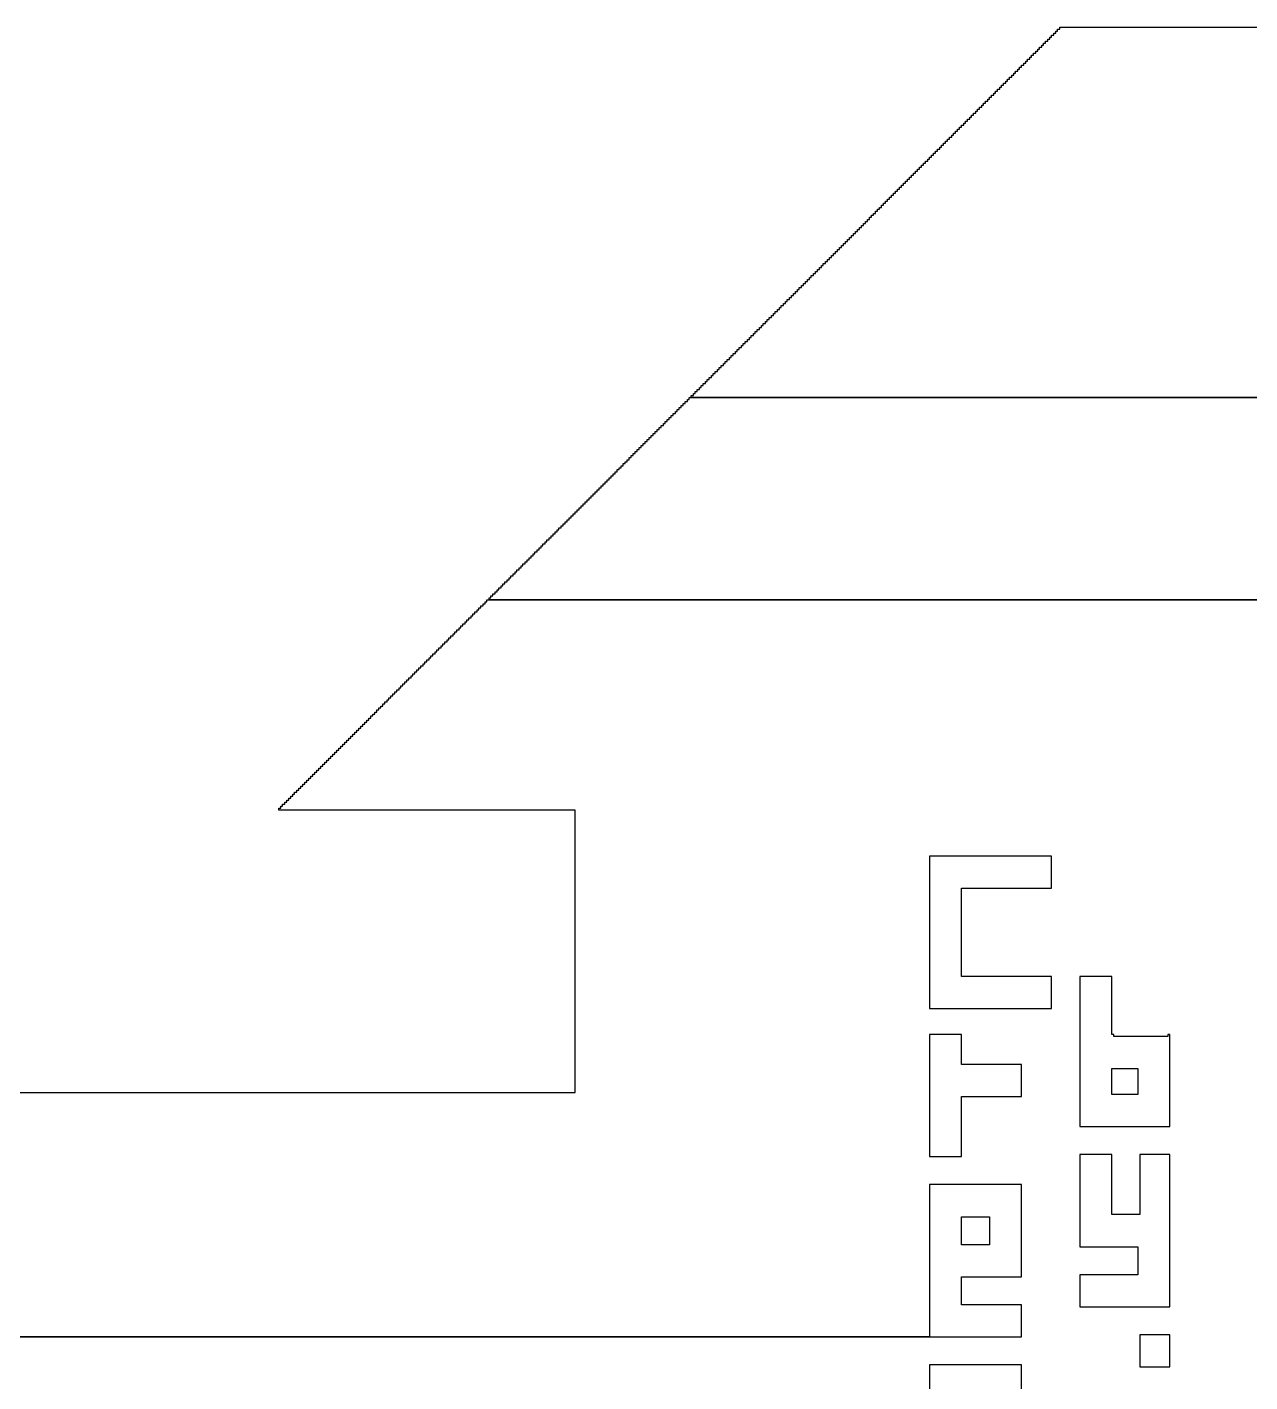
# Model space of a CAD drawing. Extents: x 134.1 to 218.7, y -126.2 to -72.1.
# Drawn here: x 168.89 to 181.81, y -86.47 to -72.15 of the extents above; entities that cross this region are included whole.
import ezdxf

# ---------------------------------------------------------------- set-up
doc = ezdxf.new("R2010")
doc.units = 0
doc.header["$MEASUREMENT"] = 0
doc.layers.add('BLACK', color=7, linetype='CONTINUOUS')

msp = doc.modelspace()

# ---------------------------------------------------------------- linework, layer by layer
at = {"layer": 'BLACK', "linetype": 'CONTINUOUS'}
for p, q in [((179.779, -72.1888), (179.779, -72.1677)), ((179.779, -72.1677), (179.802, -72.1677)), ((179.802, -72.1677), (179.802, -72.1467)), ((179.802, -72.1467), (193.982, -72.1467)), ((179.652, -72.3158), (179.652, -72.2947)), ((179.652, -72.2947), (179.675, -72.2947)), ((179.675, -72.2947), (179.675, -72.2737)), ((179.675, -72.2737), (179.695, -72.2737)), ((179.695, -72.2737), (179.695, -72.2523)), ((179.695, -72.2523), (179.715, -72.2523)), ((179.715, -72.2523), (179.715, -72.2313)), ((179.715, -72.2313), (179.738, -72.2313)), ((179.738, -72.2313), (179.738, -72.2102)), ((179.738, -72.2102), (179.758, -72.2102)), ((179.758, -72.2102), (179.758, -72.1888)), ((179.758, -72.1888), (179.779, -72.1888)), ((179.504, -72.4642), (179.504, -72.4428)), ((179.504, -72.4428), (179.525, -72.4428)), ((179.525, -72.4428), (179.525, -72.4218)), ((179.525, -72.4218), (179.548, -72.4218)), ((179.548, -72.4218), (179.548, -72.4007)), ((179.548, -72.4007), (179.568, -72.4007)), ((179.568, -72.4007), (179.568, -72.3793)), ((179.568, -72.3793), (179.588, -72.3793)), ((179.588, -72.3793), (179.588, -72.3582)), ((179.588, -72.3582), (179.611, -72.3582)), ((179.611, -72.3582), (179.611, -72.3372)), ((179.611, -72.3372), (179.631, -72.3372)), ((179.631, -72.3372), (179.631, -72.3158)), ((179.631, -72.3158), (179.652, -72.3158)), ((179.357, -72.6123), (179.357, -72.5912)), ((179.357, -72.5912), (179.377, -72.5912)), ((179.377, -72.5912), (179.377, -72.5698)), ((179.377, -72.5698), (179.398, -72.5698)), ((179.398, -72.5698), (179.398, -72.5487)), ((179.398, -72.5487), (179.421, -72.5487)), ((179.421, -72.5487), (179.421, -72.5277)), ((179.421, -72.5277), (179.441, -72.5277)), ((179.441, -72.5277), (179.441, -72.5063)), ((179.441, -72.5063), (179.461, -72.5063)), ((179.461, -72.5063), (179.461, -72.4852)), ((179.461, -72.4852), (179.484, -72.4852)), ((179.484, -72.4852), (179.484, -72.4642)), ((179.484, -72.4642), (179.504, -72.4642)), ((179.207, -72.7603), (179.207, -72.7392)), ((179.207, -72.7392), (179.23, -72.7392)), ((179.23, -72.7392), (179.23, -72.7182)), ((179.23, -72.7182), (179.25, -72.7182)), ((179.25, -72.7182), (179.25, -72.6968)), ((179.25, -72.6968), (179.271, -72.6968)), ((179.271, -72.6968), (179.271, -72.6757)), ((179.271, -72.6757), (179.294, -72.6757)), ((179.294, -72.6757), (179.294, -72.6547)), ((179.294, -72.6547), (179.314, -72.6547)), ((179.314, -72.6547), (179.314, -72.6333)), ((179.314, -72.6333), (179.334, -72.6333)), ((179.334, -72.6333), (179.334, -72.6123)), ((179.334, -72.6123), (179.357, -72.6123)), ((179.08, -72.8873), (179.08, -72.8662)), ((179.08, -72.8662), (179.103, -72.8662)), ((179.103, -72.8662), (179.103, -72.8452)), ((179.103, -72.8452), (179.123, -72.8452)), ((179.123, -72.8452), (179.123, -72.8238)), ((179.123, -72.8238), (179.144, -72.8238)), ((179.144, -72.8238), (179.144, -72.8028)), ((179.144, -72.8028), (179.167, -72.8028)), ((179.167, -72.8028), (179.167, -72.7817)), ((179.167, -72.7817), (179.187, -72.7817)), ((179.187, -72.7817), (179.187, -72.7603)), ((179.187, -72.7603), (179.207, -72.7603)), ((178.933, -73.0357), (178.933, -73.0143)), ((178.933, -73.0143), (178.953, -73.0143)), ((178.953, -73.0143), (178.953, -72.9933)), ((178.953, -72.9933), (178.976, -72.9933)), ((178.976, -72.9933), (178.976, -72.9722)), ((178.976, -72.9722), (178.996, -72.9722)), ((178.996, -72.9722), (178.996, -72.9508)), ((178.996, -72.9508), (179.017, -72.9508)), ((179.017, -72.9508), (179.017, -72.9297)), ((179.017, -72.9297), (179.04, -72.9297)), ((179.04, -72.9297), (179.04, -72.9087)), ((179.04, -72.9087), (179.06, -72.9087)), ((179.06, -72.9087), (179.06, -72.8873)), ((179.06, -72.8873), (179.08, -72.8873)), ((178.786, -73.1838), (178.786, -73.1627)), ((178.786, -73.1627), (178.806, -73.1627)), ((178.806, -73.1627), (178.806, -73.1413)), ((178.806, -73.1413), (178.826, -73.1413)), ((178.826, -73.1413), (178.826, -73.1202)), ((178.826, -73.1202), (178.849, -73.1202)), ((178.849, -73.1202), (178.849, -73.0992)), ((178.849, -73.0992), (178.869, -73.0992)), ((178.869, -73.0992), (178.869, -73.0778)), ((178.869, -73.0778), (178.89, -73.0778)), ((178.89, -73.0778), (178.89, -73.0567)), ((178.89, -73.0567), (178.913, -73.0567)), ((178.913, -73.0567), (178.913, -73.0357)), ((178.913, -73.0357), (178.933, -73.0357)), ((178.636, -73.3318), (178.636, -73.3107)), ((178.636, -73.3107), (178.659, -73.3107)), ((178.659, -73.3107), (178.659, -73.2897)), ((178.659, -73.2897), (178.679, -73.2897)), ((178.679, -73.2897), (178.679, -73.2683)), ((178.679, -73.2683), (178.699, -73.2683)), ((178.699, -73.2683), (178.699, -73.2472)), ((178.699, -73.2472), (178.722, -73.2472)), ((178.722, -73.2472), (178.722, -73.2262)), ((178.722, -73.2262), (178.742, -73.2262)), ((178.742, -73.2262), (178.742, -73.2048)), ((178.742, -73.2048), (178.763, -73.2048)), ((178.763, -73.2048), (178.763, -73.1838)), ((178.763, -73.1838), (178.786, -73.1838)), ((178.509, -73.4588), (178.509, -73.4377)), ((178.509, -73.4377), (178.532, -73.4377)), ((178.532, -73.4377), (178.532, -73.4167)), ((178.532, -73.4167), (178.552, -73.4167)), ((178.552, -73.4167), (178.552, -73.3953)), ((178.552, -73.3953), (178.572, -73.3953)), ((178.572, -73.3953), (178.572, -73.3743)), ((178.572, -73.3743), (178.595, -73.3743)), ((178.595, -73.3743), (178.595, -73.3532)), ((178.595, -73.3532), (178.615, -73.3532)), ((178.615, -73.3532), (178.615, -73.3318)), ((178.615, -73.3318), (178.636, -73.3318)), ((178.361, -73.6072), (178.361, -73.5858)), ((178.361, -73.5858), (178.382, -73.5858)), ((178.382, -73.5858), (178.382, -73.5648)), ((178.382, -73.5648), (178.405, -73.5648)), ((178.405, -73.5648), (178.405, -73.5437)), ((178.405, -73.5437), (178.425, -73.5437)), ((178.425, -73.5437), (178.425, -73.5223)), ((178.425, -73.5223), (178.445, -73.5223)), ((178.445, -73.5223), (178.445, -73.5012)), ((178.445, -73.5012), (178.468, -73.5012)), ((178.468, -73.5012), (178.468, -73.4802)), ((178.468, -73.4802), (178.488, -73.4802)), ((178.488, -73.4802), (178.488, -73.4588)), ((178.488, -73.4588), (178.509, -73.4588)), ((178.214, -73.7553), (178.214, -73.7342)), ((178.214, -73.7342), (178.234, -73.7342)), ((178.234, -73.7342), (178.234, -73.7128)), ((178.234, -73.7128), (178.255, -73.7128)), ((178.255, -73.7128), (178.255, -73.6917)), ((178.255, -73.6917), (178.278, -73.6917)), ((178.278, -73.6917), (178.278, -73.6707)), ((178.278, -73.6707), (178.298, -73.6707)), ((178.298, -73.6707), (178.298, -73.6493)), ((178.298, -73.6493), (178.318, -73.6493)), ((178.318, -73.6493), (178.318, -73.6282)), ((178.318, -73.6282), (178.341, -73.6282)), ((178.341, -73.6282), (178.341, -73.6072)), ((178.341, -73.6072), (178.361, -73.6072)), ((178.064, -73.9033), (178.064, -73.8822)), ((178.064, -73.8822), (178.087, -73.8822)), ((178.087, -73.8822), (178.087, -73.8612)), ((178.087, -73.8612), (178.107, -73.8612)), ((178.107, -73.8612), (178.107, -73.8398)), ((178.107, -73.8398), (178.128, -73.8398)), ((178.128, -73.8398), (178.128, -73.8187)), ((178.128, -73.8187), (178.151, -73.8187)), ((178.151, -73.8187), (178.151, -73.7977)), ((178.151, -73.7977), (178.171, -73.7977)), ((178.171, -73.7977), (178.171, -73.7763)), ((178.171, -73.7763), (178.191, -73.7763)), ((178.191, -73.7763), (178.191, -73.7553)), ((178.191, -73.7553), (178.214, -73.7553)), ((177.917, -74.0517), (177.917, -74.0303)), ((177.917, -74.0303), (177.937, -74.0303)), ((177.937, -74.0303), (177.937, -74.0092)), ((177.937, -74.0092), (177.96, -74.0092)), ((177.96, -74.0092), (177.96, -73.9882)), ((177.96, -73.9882), (177.98, -73.9882)), ((177.98, -73.9882), (177.98, -73.9668)), ((177.98, -73.9668), (178.001, -73.9668)), ((178.001, -73.9668), (178.001, -73.9457)), ((178.001, -73.9457), (178.024, -73.9457)), ((178.024, -73.9457), (178.024, -73.9247)), ((178.024, -73.9247), (178.044, -73.9247)), ((178.044, -73.9247), (178.044, -73.9033)), ((178.044, -73.9033), (178.064, -73.9033)), ((177.79, -74.1787), (177.79, -74.1573)), ((177.79, -74.1573), (177.81, -74.1573)), ((177.81, -74.1573), (177.81, -74.1362)), ((177.81, -74.1362), (177.833, -74.1362)), ((177.833, -74.1362), (177.833, -74.1152)), ((177.833, -74.1152), (177.853, -74.1152)), ((177.853, -74.1152), (177.853, -74.0938)), ((177.853, -74.0938), (177.874, -74.0938)), ((177.874, -74.0938), (177.874, -74.0727)), ((177.874, -74.0727), (177.897, -74.0727)), ((177.897, -74.0727), (177.897, -74.0517)), ((177.897, -74.0517), (177.917, -74.0517)), ((177.643, -74.3267), (177.643, -74.3057)), ((177.643, -74.3057), (177.663, -74.3057)), ((177.663, -74.3057), (177.663, -74.2843)), ((177.663, -74.2843), (177.683, -74.2843)), ((177.683, -74.2843), (177.683, -74.2632)), ((177.683, -74.2632), (177.706, -74.2632)), ((177.706, -74.2632), (177.706, -74.2422)), ((177.706, -74.2422), (177.726, -74.2422)), ((177.726, -74.2422), (177.726, -74.2208)), ((177.726, -74.2208), (177.747, -74.2208)), ((177.747, -74.2208), (177.747, -74.1997)), ((177.747, -74.1997), (177.77, -74.1997)), ((177.77, -74.1997), (177.77, -74.1787)), ((177.77, -74.1787), (177.79, -74.1787)), ((177.493, -74.4748), (177.493, -74.4537)), ((177.493, -74.4537), (177.516, -74.4537)), ((177.516, -74.4537), (177.516, -74.4327)), ((177.516, -74.4327), (177.536, -74.4327)), ((177.536, -74.4327), (177.536, -74.4113)), ((177.536, -74.4113), (177.556, -74.4113)), ((177.556, -74.4113), (177.556, -74.3902)), ((177.556, -74.3902), (177.579, -74.3902)), ((177.579, -74.3902), (177.579, -74.3692)), ((177.579, -74.3692), (177.599, -74.3692)), ((177.599, -74.3692), (177.599, -74.3478)), ((177.599, -74.3478), (177.62, -74.3478)), ((177.62, -74.3478), (177.62, -74.3267)), ((177.62, -74.3267), (177.643, -74.3267)), ((177.345, -74.6232), (177.345, -74.6018)), ((177.345, -74.6018), (177.366, -74.6018)), ((177.366, -74.6018), (177.366, -74.5807)), ((177.366, -74.5807), (177.389, -74.5807)), ((177.389, -74.5807), (177.389, -74.5597)), ((177.389, -74.5597), (177.409, -74.5597)), ((177.409, -74.5597), (177.409, -74.5383)), ((177.409, -74.5383), (177.429, -74.5383)), ((177.429, -74.5383), (177.429, -74.5172)), ((177.429, -74.5172), (177.452, -74.5172)), ((177.452, -74.5172), (177.452, -74.4962)), ((177.452, -74.4962), (177.472, -74.4962)), ((177.472, -74.4962), (177.472, -74.4748)), ((177.472, -74.4748), (177.493, -74.4748)), ((177.218, -74.7502), (177.218, -74.7288)), ((177.218, -74.7288), (177.239, -74.7288)), ((177.239, -74.7288), (177.239, -74.7077)), ((177.239, -74.7077), (177.262, -74.7077)), ((177.262, -74.7077), (177.262, -74.6867)), ((177.262, -74.6867), (177.282, -74.6867)), ((177.282, -74.6867), (177.282, -74.6653)), ((177.282, -74.6653), (177.302, -74.6653)), ((177.302, -74.6653), (177.302, -74.6442)), ((177.302, -74.6442), (177.325, -74.6442)), ((177.325, -74.6442), (177.325, -74.6232)), ((177.325, -74.6232), (177.345, -74.6232)), ((177.071, -74.8982), (177.071, -74.8772)), ((177.071, -74.8772), (177.091, -74.8772)), ((177.091, -74.8772), (177.091, -74.8558)), ((177.091, -74.8558), (177.112, -74.8558)), ((177.112, -74.8558), (177.112, -74.8347)), ((177.112, -74.8347), (177.135, -74.8347)), ((177.135, -74.8347), (177.135, -74.8137)), ((177.135, -74.8137), (177.155, -74.8137)), ((177.155, -74.8137), (177.155, -74.7923)), ((177.155, -74.7923), (177.175, -74.7923)), ((177.175, -74.7923), (177.175, -74.7712)), ((177.175, -74.7712), (177.198, -74.7712)), ((177.198, -74.7712), (177.198, -74.7502)), ((177.198, -74.7502), (177.218, -74.7502)), ((176.921, -75.0463), (176.921, -75.0252)), ((176.921, -75.0252), (176.944, -75.0252)), ((176.944, -75.0252), (176.944, -75.0042)), ((176.944, -75.0042), (176.964, -75.0042)), ((176.964, -75.0042), (176.964, -74.9828)), ((176.964, -74.9828), (176.985, -74.9828)), ((176.985, -74.9828), (176.985, -74.9617)), ((176.985, -74.9617), (177.008, -74.9617)), ((177.008, -74.9617), (177.008, -74.9407)), ((177.008, -74.9407), (177.028, -74.9407)), ((177.028, -74.9407), (177.028, -74.9193)), ((177.028, -74.9193), (177.048, -74.9193)), ((177.048, -74.9193), (177.048, -74.8982)), ((177.048, -74.8982), (177.071, -74.8982)), ((176.774, -75.1947), (176.774, -75.1733)), ((176.774, -75.1733), (176.794, -75.1733)), ((176.794, -75.1733), (176.794, -75.1522)), ((176.794, -75.1522), (176.817, -75.1522)), ((176.817, -75.1522), (176.817, -75.1312)), ((176.817, -75.1312), (176.837, -75.1312)), ((176.837, -75.1312), (176.837, -75.1098)), ((176.837, -75.1098), (176.858, -75.1098)), ((176.858, -75.1098), (176.858, -75.0887)), ((176.858, -75.0887), (176.881, -75.0887)), ((176.881, -75.0887), (176.881, -75.0677)), ((176.881, -75.0677), (176.901, -75.0677)), ((176.901, -75.0677), (176.901, -75.0463)), ((176.901, -75.0463), (176.921, -75.0463)), ((176.647, -75.3217), (176.647, -75.3003)), ((176.647, -75.3003), (176.667, -75.3003)), ((176.667, -75.3003), (176.667, -75.2792)), ((176.667, -75.2792), (176.69, -75.2792)), ((176.69, -75.2792), (176.69, -75.2582)), ((176.69, -75.2582), (176.71, -75.2582)), ((176.71, -75.2582), (176.71, -75.2368)), ((176.71, -75.2368), (176.731, -75.2368)), ((176.731, -75.2368), (176.731, -75.2157)), ((176.731, -75.2157), (176.754, -75.2157)), ((176.754, -75.2157), (176.754, -75.1947)), ((176.754, -75.1947), (176.774, -75.1947)), ((176.5, -75.4697), (176.5, -75.4487)), ((176.5, -75.4487), (176.52, -75.4487)), ((176.52, -75.4487), (176.52, -75.4273)), ((176.52, -75.4273), (176.54, -75.4273)), ((176.54, -75.4273), (176.54, -75.4062)), ((176.54, -75.4062), (176.563, -75.4062)), ((176.563, -75.4062), (176.563, -75.3852)), ((176.563, -75.3852), (176.583, -75.3852)), ((176.583, -75.3852), (176.583, -75.3638)), ((176.583, -75.3638), (176.604, -75.3638)), ((176.604, -75.3638), (176.604, -75.3427)), ((176.604, -75.3427), (176.627, -75.3427)), ((176.627, -75.3427), (176.627, -75.3217)), ((176.627, -75.3217), (176.647, -75.3217)), ((176.35, -75.6178), (176.35, -75.5968)), ((176.35, -75.5968), (176.373, -75.5968)), ((176.373, -75.5968), (176.373, -75.5757)), ((176.373, -75.5757), (176.393, -75.5757)), ((176.393, -75.5757), (176.393, -75.5543)), ((176.393, -75.5543), (176.413, -75.5543)), ((176.413, -75.5543), (176.413, -75.5332)), ((176.413, -75.5332), (176.436, -75.5332)), ((176.436, -75.5332), (176.436, -75.5122)), ((176.436, -75.5122), (176.456, -75.5122)), ((176.456, -75.5122), (176.456, -75.4908)), ((176.456, -75.4908), (176.477, -75.4908)), ((176.477, -75.4908), (176.477, -75.4697)), ((176.477, -75.4697), (176.5, -75.4697)), ((176.202, -75.7662), (176.202, -75.7448)), ((176.202, -75.7448), (176.223, -75.7448)), ((176.223, -75.7448), (176.223, -75.7237)), ((176.223, -75.7237), (176.246, -75.7237)), ((176.246, -75.7237), (176.246, -75.7027)), ((176.246, -75.7027), (176.266, -75.7027)), ((176.266, -75.7027), (176.266, -75.6813)), ((176.266, -75.6813), (176.286, -75.6813)), ((176.286, -75.6813), (176.286, -75.6602)), ((176.286, -75.6602), (176.309, -75.6602)), ((176.309, -75.6602), (176.309, -75.6392)), ((176.309, -75.6392), (176.329, -75.6392)), ((176.329, -75.6392), (176.329, -75.6178)), ((176.329, -75.6178), (176.35, -75.6178)), ((176.075, -75.8932), (176.075, -75.8718)), ((176.075, -75.8718), (176.096, -75.8718)), ((176.096, -75.8718), (176.096, -75.8507)), ((176.096, -75.8507), (176.119, -75.8507)), ((176.119, -75.8507), (176.119, -75.8297)), ((176.119, -75.8297), (176.139, -75.8297)), ((176.139, -75.8297), (176.139, -75.8083)), ((176.139, -75.8083), (176.159, -75.8083)), ((176.159, -75.8083), (176.159, -75.7873)), ((176.159, -75.7873), (176.182, -75.7873)), ((176.182, -75.7873), (176.182, -75.7662)), ((176.182, -75.7662), (176.202, -75.7662)), ((175.928, -76.0412), (175.928, -76.0202)), ((175.928, -76.0202), (175.948, -76.0202)), ((175.948, -76.0202), (175.948, -75.9988)), ((175.948, -75.9988), (175.969, -75.9988)), ((175.969, -75.9988), (175.969, -75.9778)), ((175.969, -75.9778), (175.992, -75.9778)), ((175.992, -75.9778), (175.992, -75.9567)), ((175.992, -75.9567), (176.012, -75.9567)), ((176.012, -75.9567), (176.012, -75.9353)), ((176.012, -75.9353), (176.032, -75.9353)), ((176.032, -75.9353), (176.032, -75.9142)), ((176.032, -75.9142), (176.055, -75.9142)), ((176.055, -75.9142), (176.055, -75.8932)), ((176.055, -75.8932), (176.075, -75.8932)), ((175.778, -76.1893), (175.778, -76.1683)), ((175.778, -76.1683), (175.801, -76.1683)), ((175.801, -76.1683), (175.801, -76.1472)), ((175.801, -76.1472), (175.821, -76.1472)), ((175.821, -76.1472), (175.821, -76.1258)), ((175.821, -76.1258), (175.842, -76.1258)), ((175.842, -76.1258), (175.842, -76.1047)), ((175.842, -76.1047), (175.865, -76.1047)), ((175.865, -76.1047), (175.865, -76.0837)), ((175.865, -76.0837), (175.885, -76.0837)), ((175.885, -76.0837), (175.885, -76.0623)), ((175.885, -76.0623), (187.632, -76.0623)), ((175.905, -76.0623), (175.905, -76.0412)), ((175.905, -76.0412), (175.928, -76.0412)), ((187.612, -76.0623), (175.905, -76.0623)), ((175.631, -76.3377), (175.631, -76.3163)), ((175.631, -76.3163), (175.651, -76.3163)), ((175.651, -76.3163), (175.651, -76.2952)), ((175.651, -76.2952), (175.674, -76.2952)), ((175.674, -76.2952), (175.674, -76.2742)), ((175.674, -76.2742), (175.694, -76.2742)), ((175.694, -76.2742), (175.694, -76.2528)), ((175.694, -76.2528), (175.715, -76.2528)), ((175.715, -76.2528), (175.715, -76.2317)), ((175.715, -76.2317), (175.738, -76.2317)), ((175.738, -76.2317), (175.738, -76.2107)), ((175.738, -76.2107), (175.758, -76.2107)), ((175.758, -76.2107), (175.758, -76.1893)), ((175.758, -76.1893), (175.778, -76.1893)), ((175.484, -76.4857), (175.484, -76.4647)), ((175.484, -76.4647), (175.504, -76.4647)), ((175.504, -76.4647), (175.504, -76.4433)), ((175.504, -76.4433), (175.524, -76.4433)), ((175.524, -76.4433), (175.524, -76.4222)), ((175.524, -76.4222), (175.547, -76.4222)), ((175.547, -76.4222), (175.547, -76.4012)), ((175.547, -76.4012), (175.567, -76.4012)), ((175.567, -76.4012), (175.567, -76.3798)), ((175.567, -76.3798), (175.588, -76.3798)), ((175.588, -76.3798), (175.588, -76.3588)), ((175.588, -76.3588), (175.611, -76.3588)), ((175.611, -76.3588), (175.611, -76.3377)), ((175.611, -76.3377), (175.631, -76.3377)), ((175.357, -76.6127), (175.357, -76.5917)), ((175.357, -76.5917), (175.377, -76.5917)), ((175.377, -76.5917), (175.377, -76.5703)), ((175.377, -76.5703), (175.397, -76.5703)), ((175.397, -76.5703), (175.397, -76.5493)), ((175.397, -76.5493), (175.42, -76.5493)), ((175.42, -76.5493), (175.42, -76.5282)), ((175.42, -76.5282), (175.44, -76.5282)), ((175.44, -76.5282), (175.44, -76.5068)), ((175.44, -76.5068), (175.461, -76.5068)), ((175.461, -76.5068), (175.461, -76.4857)), ((175.461, -76.4857), (175.484, -76.4857)), ((175.207, -76.7608), (175.207, -76.7398)), ((175.207, -76.7398), (175.23, -76.7398)), ((175.23, -76.7398), (175.23, -76.7187)), ((175.23, -76.7187), (175.25, -76.7187)), ((175.25, -76.7187), (175.25, -76.6973)), ((175.25, -76.6973), (175.27, -76.6973)), ((175.27, -76.6973), (175.27, -76.6762)), ((175.27, -76.6762), (175.293, -76.6762)), ((175.293, -76.6762), (175.293, -76.6552)), ((175.293, -76.6552), (175.313, -76.6552)), ((175.313, -76.6552), (175.313, -76.6338)), ((175.313, -76.6338), (175.334, -76.6338)), ((175.334, -76.6338), (175.334, -76.6127)), ((175.334, -76.6127), (175.357, -76.6127)), ((175.059, -76.9092), (175.059, -76.8878)), ((175.059, -76.8878), (175.08, -76.8878)), ((175.08, -76.8878), (175.08, -76.8667)), ((175.08, -76.8667), (175.103, -76.8667)), ((175.103, -76.8667), (175.103, -76.8457)), ((175.103, -76.8457), (175.123, -76.8457)), ((175.123, -76.8457), (175.123, -76.8243)), ((175.123, -76.8243), (175.143, -76.8243)), ((175.143, -76.8243), (175.143, -76.8032)), ((175.143, -76.8032), (175.166, -76.8032)), ((175.166, -76.8032), (175.166, -76.7822)), ((175.166, -76.7822), (175.186, -76.7822)), ((175.186, -76.7822), (175.186, -76.7608)), ((175.186, -76.7608), (175.207, -76.7608)), ((174.912, -77.0572), (174.912, -77.0362)), ((174.912, -77.0362), (174.932, -77.0362)), ((174.932, -77.0362), (174.932, -77.0148)), ((174.932, -77.0148), (174.953, -77.0148)), ((174.953, -77.0148), (174.953, -76.9937)), ((174.953, -76.9937), (174.976, -76.9937)), ((174.976, -76.9937), (174.976, -76.9727)), ((174.976, -76.9727), (174.996, -76.9727)), ((174.996, -76.9727), (174.996, -76.9513)), ((174.996, -76.9513), (175.016, -76.9513)), ((175.016, -76.9513), (175.016, -76.9303)), ((175.016, -76.9303), (175.039, -76.9303)), ((175.039, -76.9303), (175.039, -76.9092)), ((175.039, -76.9092), (175.059, -76.9092)), ((174.785, -77.1842), (174.785, -77.1632)), ((174.785, -77.1632), (174.805, -77.1632)), ((174.805, -77.1632), (174.805, -77.1418)), ((174.805, -77.1418), (174.826, -77.1418)), ((174.826, -77.1418), (174.826, -77.1208)), ((174.826, -77.1208), (174.849, -77.1208)), ((174.849, -77.1208), (174.849, -77.0997)), ((174.849, -77.0997), (174.869, -77.0997)), ((174.869, -77.0997), (174.869, -77.0783)), ((174.869, -77.0783), (174.889, -77.0783)), ((174.889, -77.0783), (174.889, -77.0572)), ((174.889, -77.0572), (174.912, -77.0572)), ((174.635, -77.3323), (174.635, -77.3113)), ((174.635, -77.3113), (174.658, -77.3113)), ((174.658, -77.3113), (174.658, -77.2902)), ((174.658, -77.2902), (174.678, -77.2902)), ((174.678, -77.2902), (174.678, -77.2688)), ((174.678, -77.2688), (174.699, -77.2688)), ((174.699, -77.2688), (174.699, -77.2477)), ((174.699, -77.2477), (174.722, -77.2477)), ((174.722, -77.2477), (174.722, -77.2267)), ((174.722, -77.2267), (174.742, -77.2267)), ((174.742, -77.2267), (174.742, -77.2053)), ((174.742, -77.2053), (174.762, -77.2053)), ((174.762, -77.2053), (174.762, -77.1842)), ((174.762, -77.1842), (174.785, -77.1842)), ((174.488, -77.4807), (174.488, -77.4593)), ((174.488, -77.4593), (174.508, -77.4593)), ((174.508, -77.4593), (174.508, -77.4382)), ((174.508, -77.4382), (174.531, -77.4382)), ((174.531, -77.4382), (174.531, -77.4172)), ((174.531, -77.4172), (174.551, -77.4172)), ((174.551, -77.4172), (174.551, -77.3958)), ((174.551, -77.3958), (174.572, -77.3958)), ((174.572, -77.3958), (174.572, -77.3747)), ((174.572, -77.3747), (174.595, -77.3747)), ((174.595, -77.3747), (174.595, -77.3537)), ((174.595, -77.3537), (174.615, -77.3537)), ((174.615, -77.3537), (174.615, -77.3323)), ((174.615, -77.3323), (174.635, -77.3323)), ((174.338, -77.6287), (174.338, -77.6077)), ((174.338, -77.6077), (174.361, -77.6077)), ((174.361, -77.6077), (174.361, -77.5863)), ((174.361, -77.5863), (174.381, -77.5863)), ((174.381, -77.5863), (174.381, -77.5652)), ((174.381, -77.5652), (174.404, -77.5652)), ((174.404, -77.5652), (174.404, -77.5442)), ((174.404, -77.5442), (174.424, -77.5442)), ((174.424, -77.5442), (174.424, -77.5228)), ((174.424, -77.5228), (174.445, -77.5228)), ((174.445, -77.5228), (174.445, -77.5018)), ((174.445, -77.5018), (174.468, -77.5018)), ((174.468, -77.5018), (174.468, -77.4807)), ((174.468, -77.4807), (174.488, -77.4807)), ((174.214, -77.7557), (174.214, -77.7347)), ((174.214, -77.7347), (174.234, -77.7347)), ((174.234, -77.7347), (174.234, -77.7133)), ((174.234, -77.7133), (174.254, -77.7133)), ((174.254, -77.7133), (174.254, -77.6923)), ((174.254, -77.6923), (174.277, -77.6923)), ((174.277, -77.6923), (174.277, -77.6712)), ((174.277, -77.6712), (174.297, -77.6712)), ((174.297, -77.6712), (174.297, -77.6498)), ((174.297, -77.6498), (174.318, -77.6498)), ((174.318, -77.6498), (174.318, -77.6287)), ((174.318, -77.6287), (174.338, -77.6287)), ((174.064, -77.9038), (174.064, -77.8828)), ((174.064, -77.8828), (174.087, -77.8828)), ((174.087, -77.8828), (174.087, -77.8617)), ((174.087, -77.8617), (174.107, -77.8617)), ((174.107, -77.8617), (174.107, -77.8403)), ((174.107, -77.8403), (174.127, -77.8403)), ((174.127, -77.8403), (174.127, -77.8192)), ((174.127, -77.8192), (174.15, -77.8192)), ((174.15, -77.8192), (174.15, -77.7982)), ((174.15, -77.7982), (174.17, -77.7982)), ((174.17, -77.7982), (174.17, -77.7768)), ((174.17, -77.7768), (174.191, -77.7768)), ((174.191, -77.7768), (174.191, -77.7557)), ((174.191, -77.7557), (174.214, -77.7557)), ((173.916, -78.0522), (173.916, -78.0308)), ((173.916, -78.0308), (173.937, -78.0308)), ((173.937, -78.0308), (173.937, -78.0097)), ((173.937, -78.0097), (173.96, -78.0097)), ((173.96, -78.0097), (173.96, -77.9887)), ((173.96, -77.9887), (173.98, -77.9887)), ((173.98, -77.9887), (173.98, -77.9673)), ((173.98, -77.9673), (174, -77.9673)), ((174, -77.9673), (174, -77.9462)), ((174, -77.9462), (174.023, -77.9462)), ((174.023, -77.9462), (174.023, -77.9252)), ((174.023, -77.9252), (174.043, -77.9252)), ((174.043, -77.9252), (174.043, -77.9038)), ((174.043, -77.9038), (174.064, -77.9038)), ((173.769, -78.2002), (173.769, -78.1792)), ((173.769, -78.1792), (173.789, -78.1792)), ((173.789, -78.1792), (173.789, -78.1578)), ((173.789, -78.1578), (173.81, -78.1578)), ((173.81, -78.1578), (173.81, -78.1367)), ((173.81, -78.1367), (173.833, -78.1367)), ((173.833, -78.1367), (173.833, -78.1157)), ((173.833, -78.1157), (173.853, -78.1157)), ((173.853, -78.1157), (173.853, -78.0943)), ((173.853, -78.0943), (173.873, -78.0943)), ((173.873, -78.0943), (173.873, -78.0733)), ((173.873, -78.0733), (173.896, -78.0733)), ((173.896, -78.0733), (173.896, -78.0522)), ((173.896, -78.0522), (173.916, -78.0522)), ((173.642, -78.3272), (173.642, -78.3062)), ((173.642, -78.3062), (173.662, -78.3062)), ((173.662, -78.3062), (173.662, -78.2848)), ((173.662, -78.2848), (173.683, -78.2848)), ((173.683, -78.2848), (173.683, -78.2638)), ((173.683, -78.2638), (173.706, -78.2638)), ((173.706, -78.2638), (173.706, -78.2427)), ((173.706, -78.2427), (173.726, -78.2427)), ((173.726, -78.2427), (173.726, -78.2213)), ((173.726, -78.2213), (173.746, -78.2213)), ((173.746, -78.2213), (173.746, -78.2002)), ((173.746, -78.2002), (187.104, -78.2002)), ((187.081, -78.2002), (173.769, -78.2002)), ((173.492, -78.4753), (173.492, -78.4543)), ((173.492, -78.4543), (173.515, -78.4543)), ((173.515, -78.4543), (173.515, -78.4332)), ((173.515, -78.4332), (173.535, -78.4332)), ((173.535, -78.4332), (173.535, -78.4118)), ((173.535, -78.4118), (173.556, -78.4118)), ((173.556, -78.4118), (173.556, -78.3907)), ((173.556, -78.3907), (173.579, -78.3907)), ((173.579, -78.3907), (173.579, -78.3697)), ((173.579, -78.3697), (173.599, -78.3697)), ((173.599, -78.3697), (173.599, -78.3483)), ((173.599, -78.3483), (173.619, -78.3483)), ((173.619, -78.3483), (173.619, -78.3272)), ((173.619, -78.3272), (173.642, -78.3272)), ((173.345, -78.6237), (173.345, -78.6023)), ((173.345, -78.6023), (173.365, -78.6023)), ((173.365, -78.6023), (173.365, -78.5812)), ((173.365, -78.5812), (173.388, -78.5812)), ((173.388, -78.5812), (173.388, -78.5602)), ((173.388, -78.5602), (173.408, -78.5602)), ((173.408, -78.5602), (173.408, -78.5388)), ((173.408, -78.5388), (173.429, -78.5388)), ((173.429, -78.5388), (173.429, -78.5177)), ((173.429, -78.5177), (173.452, -78.5177)), ((173.452, -78.5177), (173.452, -78.4967)), ((173.452, -78.4967), (173.472, -78.4967)), ((173.472, -78.4967), (173.472, -78.4753)), ((173.472, -78.4753), (173.492, -78.4753)), ((173.198, -78.7717), (173.198, -78.7507)), ((173.198, -78.7507), (173.218, -78.7507)), ((173.218, -78.7507), (173.218, -78.7293)), ((173.218, -78.7293), (173.238, -78.7293)), ((173.238, -78.7293), (173.238, -78.7082)), ((173.238, -78.7082), (173.261, -78.7082)), ((173.261, -78.7082), (173.261, -78.6872)), ((173.261, -78.6872), (173.281, -78.6872)), ((173.281, -78.6872), (173.281, -78.6658)), ((173.281, -78.6658), (173.302, -78.6658)), ((173.302, -78.6658), (173.302, -78.6448)), ((173.302, -78.6448), (173.325, -78.6448)), ((173.325, -78.6448), (173.325, -78.6237)), ((173.325, -78.6237), (173.345, -78.6237)), ((173.048, -78.9198), (173.048, -78.8987)), ((173.048, -78.8987), (173.071, -78.8987)), ((173.071, -78.8987), (173.071, -78.8777)), ((173.071, -78.8777), (173.091, -78.8777)), ((173.091, -78.8777), (173.091, -78.8563)), ((173.091, -78.8563), (173.111, -78.8563)), ((173.111, -78.8563), (173.111, -78.8353)), ((173.111, -78.8353), (173.134, -78.8353)), ((173.134, -78.8353), (173.134, -78.8142)), ((173.134, -78.8142), (173.154, -78.8142)), ((173.154, -78.8142), (173.154, -78.7928)), ((173.154, -78.7928), (173.175, -78.7928)), ((173.175, -78.7928), (173.175, -78.7717)), ((173.175, -78.7717), (173.198, -78.7717)), ((172.921, -79.0468), (172.921, -79.0258)), ((172.921, -79.0258), (172.944, -79.0258)), ((172.944, -79.0258), (172.944, -79.0047)), ((172.944, -79.0047), (172.964, -79.0047)), ((172.964, -79.0047), (172.964, -78.9833)), ((172.964, -78.9833), (172.984, -78.9833)), ((172.984, -78.9833), (172.984, -78.9622)), ((172.984, -78.9622), (173.007, -78.9622)), ((173.007, -78.9622), (173.007, -78.9412)), ((173.007, -78.9412), (173.027, -78.9412)), ((173.027, -78.9412), (173.027, -78.9198)), ((173.027, -78.9198), (173.048, -78.9198)), ((172.773, -79.1952), (172.773, -79.1738)), ((172.773, -79.1738), (172.794, -79.1738)), ((172.794, -79.1738), (172.794, -79.1527)), ((172.794, -79.1527), (172.817, -79.1527)), ((172.817, -79.1527), (172.817, -79.1317)), ((172.817, -79.1317), (172.837, -79.1317)), ((172.837, -79.1317), (172.837, -79.1103)), ((172.837, -79.1103), (172.857, -79.1103)), ((172.857, -79.1103), (172.857, -79.0892)), ((172.857, -79.0892), (172.88, -79.0892)), ((172.88, -79.0892), (172.88, -79.0682)), ((172.88, -79.0682), (172.9, -79.0682)), ((172.9, -79.0682), (172.9, -79.0468)), ((172.9, -79.0468), (172.921, -79.0468)), ((172.626, -79.3432), (172.626, -79.3222)), ((172.626, -79.3222), (172.646, -79.3222)), ((172.646, -79.3222), (172.646, -79.3008)), ((172.646, -79.3008), (172.667, -79.3008)), ((172.667, -79.3008), (172.667, -79.2797)), ((172.667, -79.2797), (172.69, -79.2797)), ((172.69, -79.2797), (172.69, -79.2587)), ((172.69, -79.2587), (172.71, -79.2587)), ((172.71, -79.2587), (172.71, -79.2373)), ((172.71, -79.2373), (172.73, -79.2373)), ((172.73, -79.2373), (172.73, -79.2163)), ((172.73, -79.2163), (172.75, -79.2163)), ((172.75, -79.2163), (172.75, -79.1952)), ((172.75, -79.1952), (172.773, -79.1952)), ((172.476, -79.4913), (172.476, -79.4702)), ((172.476, -79.4702), (172.499, -79.4702)), ((172.499, -79.4702), (172.499, -79.4492)), ((172.499, -79.4492), (172.519, -79.4492)), ((172.519, -79.4492), (172.519, -79.4278)), ((172.519, -79.4278), (172.54, -79.4278)), ((172.54, -79.4278), (172.54, -79.4068)), ((172.54, -79.4068), (172.563, -79.4068)), ((172.563, -79.4068), (172.563, -79.3857)), ((172.563, -79.3857), (172.583, -79.3857)), ((172.583, -79.3857), (172.583, -79.3643)), ((172.583, -79.3643), (172.603, -79.3643)), ((172.603, -79.3643), (172.603, -79.3432)), ((172.603, -79.3432), (172.626, -79.3432)), ((172.349, -79.6183), (172.349, -79.5973)), ((172.349, -79.5973), (172.372, -79.5973)), ((172.372, -79.5973), (172.372, -79.5762)), ((172.372, -79.5762), (172.392, -79.5762)), ((172.392, -79.5762), (172.392, -79.5548)), ((172.392, -79.5548), (172.413, -79.5548)), ((172.413, -79.5548), (172.413, -79.5337)), ((172.413, -79.5337), (172.436, -79.5337)), ((172.436, -79.5337), (172.436, -79.5127)), ((172.436, -79.5127), (172.456, -79.5127)), ((172.456, -79.5127), (172.456, -79.4913)), ((172.456, -79.4913), (172.476, -79.4913)), ((172.202, -79.7667), (172.202, -79.7453)), ((172.202, -79.7453), (172.222, -79.7453)), ((172.222, -79.7453), (172.222, -79.7242)), ((172.222, -79.7242), (172.245, -79.7242)), ((172.245, -79.7242), (172.245, -79.7032)), ((172.245, -79.7032), (172.265, -79.7032)), ((172.265, -79.7032), (172.265, -79.6818)), ((172.265, -79.6818), (172.286, -79.6818)), ((172.286, -79.6818), (172.286, -79.6607)), ((172.286, -79.6607), (172.309, -79.6607)), ((172.309, -79.6607), (172.309, -79.6397)), ((172.309, -79.6397), (172.329, -79.6397)), ((172.329, -79.6397), (172.329, -79.6183)), ((172.329, -79.6183), (172.349, -79.6183)), ((172.055, -79.9147), (172.055, -79.8937)), ((172.055, -79.8937), (172.075, -79.8937)), ((172.075, -79.8937), (172.075, -79.8723)), ((172.075, -79.8723), (172.095, -79.8723)), ((172.095, -79.8723), (172.095, -79.8512)), ((172.095, -79.8512), (172.118, -79.8512)), ((172.118, -79.8512), (172.118, -79.8302)), ((172.118, -79.8302), (172.138, -79.8302)), ((172.138, -79.8302), (172.138, -79.8088)), ((172.138, -79.8088), (172.159, -79.8088)), ((172.159, -79.8088), (172.159, -79.7878)), ((172.159, -79.7878), (172.182, -79.7878)), ((172.182, -79.7878), (172.182, -79.7667)), ((172.182, -79.7667), (172.202, -79.7667)), ((171.905, -80.0628), (171.905, -80.0417)), ((171.905, -80.0417), (171.928, -80.0417)), ((171.928, -80.0417), (171.928, -80.0207)), ((171.928, -80.0207), (171.948, -80.0207)), ((171.948, -80.0207), (171.948, -79.9993)), ((171.948, -79.9993), (171.968, -79.9993)), ((171.968, -79.9993), (171.968, -79.9783)), ((171.968, -79.9783), (171.991, -79.9783)), ((171.991, -79.9783), (171.991, -79.9572)), ((171.991, -79.9572), (172.011, -79.9572)), ((172.011, -79.9572), (172.011, -79.9358)), ((172.011, -79.9358), (172.032, -79.9358)), ((172.032, -79.9358), (172.032, -79.9147)), ((172.032, -79.9147), (172.055, -79.9147)), ((171.778, -80.1898), (171.778, -80.1688)), ((171.778, -80.1688), (171.801, -80.1688)), ((171.801, -80.1688), (171.801, -80.1477)), ((171.801, -80.1477), (171.821, -80.1477)), ((171.821, -80.1477), (171.821, -80.1263)), ((171.821, -80.1263), (171.841, -80.1263)), ((171.841, -80.1263), (171.841, -80.1052)), ((171.841, -80.1052), (171.864, -80.1052)), ((171.864, -80.1052), (171.864, -80.0842)), ((171.864, -80.0842), (171.884, -80.0842)), ((171.884, -80.0842), (171.884, -80.0628)), ((171.884, -80.0628), (171.905, -80.0628)), ((171.63, -80.3382), (171.63, -80.3168)), ((171.63, -80.3168), (171.651, -80.3168)), ((171.651, -80.3168), (171.651, -80.2957)), ((171.651, -80.2957), (171.674, -80.2957)), ((171.674, -80.2957), (171.674, -80.2747)), ((171.674, -80.2747), (171.694, -80.2747)), ((171.694, -80.2747), (171.694, -80.2533)), ((171.694, -80.2533), (171.714, -80.2533)), ((171.714, -80.2533), (171.714, -80.2322)), ((171.714, -80.2322), (171.737, -80.2322)), ((171.737, -80.2322), (171.737, -80.2112)), ((171.737, -80.2112), (171.757, -80.2112)), ((171.757, -80.2112), (171.757, -80.1898)), ((171.757, -80.1898), (171.778, -80.1898)), ((171.547, -80.4227), (171.547, -80.4017)), ((171.547, -80.4017), (171.567, -80.4017)), ((174.678, -80.4227), (171.547, -80.4227)), ((171.567, -80.4017), (171.567, -80.3803)), ((171.567, -80.3803), (171.587, -80.3803)), ((171.587, -80.3803), (171.587, -80.3593)), ((171.587, -80.3593), (171.61, -80.3593)), ((171.61, -80.3593), (171.61, -80.3382)), ((171.61, -80.3382), (171.63, -80.3382)), ((174.678, -83.4072), (174.678, -80.4227)), ((179.715, -80.9097), (178.425, -80.9097)), ((178.425, -80.9097), (178.425, -82.5182)), ((179.715, -81.2482), (179.715, -80.9097)), ((178.763, -82.1797), (178.763, -81.2482)), ((178.763, -81.2482), (179.715, -81.2482)), ((179.715, -82.1797), (178.763, -82.1797)), ((179.715, -82.5182), (179.715, -82.1797)), ((180.35, -82.1797), (180.012, -82.1797)), ((180.012, -82.1797), (180.012, -83.7672)), ((180.35, -82.7933), (180.35, -82.1797)), ((178.425, -82.5182), (179.715, -82.5182)), ((178.763, -82.7933), (178.425, -82.7933)), ((178.425, -82.7933), (178.425, -84.0847)), ((178.763, -83.1108), (178.763, -82.7933)), ((180.373, -82.7933), (180.35, -82.7933)), ((180.373, -82.8147), (180.373, -82.7933)), ((180.945, -82.8147), (180.373, -82.8147)), ((180.965, -82.7933), (180.945, -82.7933)), ((180.945, -82.7933), (180.945, -82.8147)), ((180.965, -83.7672), (180.965, -82.7933)), ((179.398, -83.1108), (178.763, -83.1108)), ((179.398, -83.4497), (179.398, -83.1108)), ((180.35, -83.4283), (180.35, -83.1532)), ((180.35, -83.1532), (180.627, -83.1532)), ((180.627, -83.1532), (180.627, -83.4283)), ((156.688, -83.4072), (174.678, -83.4072)), ((178.763, -83.4497), (179.398, -83.4497)), ((178.763, -84.0847), (178.763, -83.4497)), ((180.627, -83.4283), (180.35, -83.4283)), ((180.012, -83.7672), (180.965, -83.7672)), ((178.425, -84.0847), (178.763, -84.0847)), ((180.35, -84.0633), (180.012, -84.0633)), ((180.012, -84.0633), (180.012, -85.0372)), ((180.35, -84.6983), (180.35, -84.0633)), ((180.965, -84.0633), (180.647, -84.0633)), ((180.647, -84.0633), (180.647, -84.6983)), ((180.965, -85.6722), (180.965, -84.0633)), ((179.398, -84.3808), (178.425, -84.3808)), ((178.425, -84.3808), (178.425, -85.9897)), ((179.398, -85.3547), (179.398, -84.3808)), ((178.763, -85.0158), (178.763, -84.7197)), ((178.763, -84.7197), (179.06, -84.7197)), ((179.06, -84.7197), (179.06, -85.0158)), ((180.647, -84.6983), (180.35, -84.6983)), ((179.06, -85.0158), (178.763, -85.0158)), ((180.012, -85.0372), (180.627, -85.0372)), ((180.627, -85.0372), (180.627, -85.3333)), ((180.627, -85.3333), (180.012, -85.3333)), ((180.012, -85.3333), (180.012, -85.6722)), ((178.763, -85.6508), (178.763, -85.3547)), ((178.763, -85.3547), (179.398, -85.3547)), ((179.398, -85.6508), (178.763, -85.6508)), ((179.398, -85.9897), (179.398, -85.6508)), ((180.012, -85.6722), (180.965, -85.6722)), ((156.688, -85.9897), (179.398, -85.9897)), ((178.425, -85.9897), (156.688, -85.9897)), ((180.965, -85.9683), (180.647, -85.9683)), ((180.647, -85.9683), (180.647, -86.3072)), ((180.965, -86.3072), (180.965, -85.9683)), ((179.398, -86.2858), (178.425, -86.2858)), ((178.425, -86.2858), (178.425, -87.2383)), ((179.398, -86.8997), (179.398, -86.2858)), ((180.647, -86.3072), (180.965, -86.3072))]:
    msp.add_line(p, q, dxfattribs=at)

doc.saveas('drawing.dxf')
